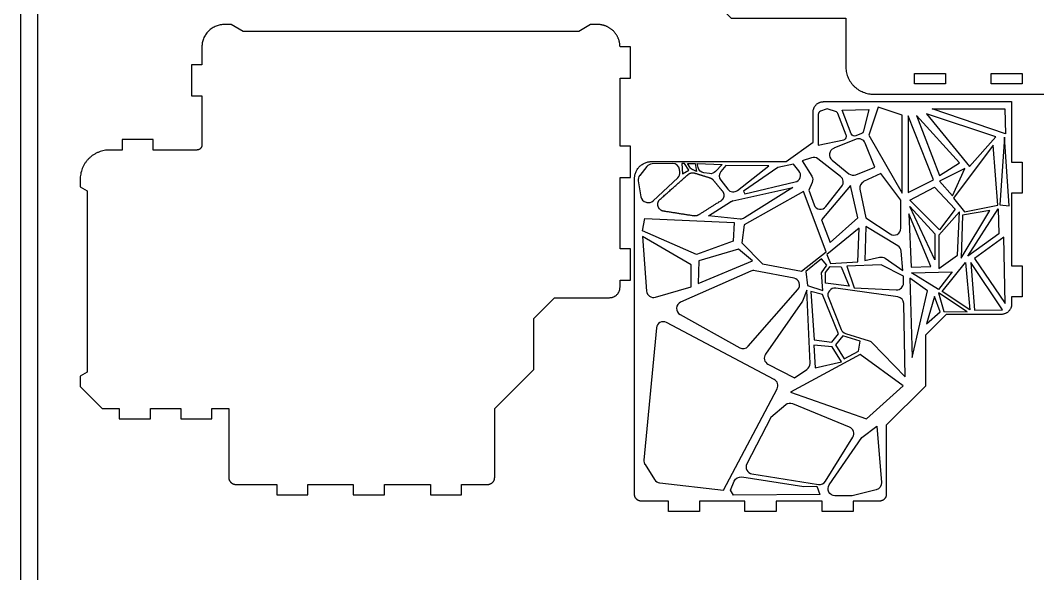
# Model space of a CAD drawing. Header units: millimetres. Extents: x -448 to 452, y -300 to 300.
# Drawn here: x -448.2 to -153.6, y 0 to 160.2 of the extents above; entities that cross this region are included whole.
import ezdxf

# ---------------------------------------------------------------- set-up
doc = ezdxf.new("R2010")
doc.units = ezdxf.units.MM
doc.header["$MEASUREMENT"] = 0
for name, color, linetype, true_color in [('Capa de Corte', 1, 'Continuous', 0xff0000), ('Capa de grabado vectorial', 7, 'Continuous', 0x0014ff), ('Marco de trabajo', 7, 'Continuous', 0xffffff)]:
    doc.layers.add(name, color=color, linetype=linetype, true_color=true_color)

msp = doc.modelspace()

# ---------------------------------------------------------------- linework, layer by layer
at = {"layer": 'Capa de Corte'}
for p, q in [((-217.12, 132.97), (-217.12, 124.12)), ((-214.88, 134.49), (-216.46, 133.91)), ((-212.1, 133.84), (-214.24, 134.5)), ((-209.04, 126.98), (-211.46, 133.24)), ((-210.24, 134.24), (-202.49, 134.41)), ((-207.57, 127.35), (-210.24, 134.24)), ((-202.49, 134.41), (-204.02, 128.12)), ((-204.63, 127.42), (-206.28, 126.78)), ((-217.12, 124.12), (-209.77, 125.64))]:
    msp.add_line(p, q, dxfattribs=at)
for points in [[(-252.19, 233.17), (-252.19, 227.52), (-250.19, 226.37), (-250.19, 180.82), (-252.19, 179.67), (-252.19, 170.72), (-242.35, 160.85), (-209.15, 160.85), (-209.15, 146.85)], [(-281.05, 159.01), (-283.05, 159.01), (-286.51, 157.01), (-300.31, 157.01), (-310.82, 157.01), (-383.67, 157.01), (-387.13, 159.01), (-389.13, 159.01)], [(-395.63, 152.51), (-395.63, 147.34), (-398.63, 147.34), (-398.63, 138.34), (-395.63, 138.34), (-395.63, 124.17)], [(-274.55, 82.92), (-274.55, 85.02), (-271.55, 85.02), (-271.55, 94.02), (-274.55, 94.02), (-274.55, 114.74), (-271.55, 114.74), (-271.55, 123.74), (-274.55, 123.74), (-274.55, 143.51), (-271.55, 143.51), (-271.55, 152.51), (-274.55, 152.51)], [(-201.15, 138.85), (-195.26, 138.85), (-129.77, 138.85), (-128.15, 138.85)], [(-215.62, 136.67), (-190.82, 136.67), (-189.12, 136.67), (-161.12, 136.67), (-161.12, 119.13), (-158.12, 119.13), (-158.12, 110.13), (-161.12, 110.13), (-161.12, 89.18), (-158.12, 89.18), (-158.12, 80.18), (-161.12, 80.18), (-161.12, 78.08)], [(-265.35, 119.34), (-226.46, 119.34), (-218.62, 124.9), (-218.62, 133.67)], [(-397.13, 122.67), (-409.76, 122.67), (-409.76, 125.67), (-418.76, 125.67), (-418.76, 122.67), (-422.39, 122.67)], [(-430.89, 114.17), (-430.89, 111.99), (-428.89, 110.83), (-428.89, 58.36), (-430.89, 57.2), (-430.89, 54.2), (-424.56, 47.85), (-419.56, 47.85), (-419.56, 44.85), (-410.56, 44.85), (-410.56, 47.85), (-401.78, 47.85), (-401.78, 44.85), (-392.78, 44.85), (-392.78, 47.85), (-387.85, 47.85), (-387.85, 27.85)], [(-310.85, 27.85), (-310.85, 47.85), (-299.55, 59.16), (-299.55, 73.92), (-293.55, 79.92), (-277.55, 79.92)], [(-164.12, 75.08), (-180.12, 75.08), (-186.12, 69.08), (-186.12, 54.33), (-197.42, 43.01), (-197.42, 23.01)], [(-385.85, 25.85), (-373.96, 25.85), (-373.96, 22.85), (-364.96, 22.85), (-364.96, 25.85), (-351.79, 25.85), (-351.79, 22.85), (-342.79, 22.85), (-342.79, 25.85), (-329.47, 25.85), (-329.47, 22.85), (-320.47, 22.85), (-320.47, 25.85), (-312.85, 25.85)], [(-199.42, 21.01), (-207.04, 21.01), (-207.04, 18.01), (-216.04, 18.01), (-216.04, 21.01), (-229.36, 21.01), (-229.36, 18.01), (-238.36, 18.01), (-238.36, 21.01), (-251.53, 21.01), (-251.53, 18.01), (-260.53, 18.01), (-260.53, 21.01), (-268.35, 21.01)]]:
    msp.add_lwpolyline(points, dxfattribs=at)
for points in [[(-189.26, 144.85), (-180.26, 144.85), (-180.26, 141.85), (-189.26, 141.85)], [(-167.09, 144.85), (-158.09, 144.85), (-158.09, 141.85), (-167.09, 141.85)], [(-219.26, 81.75), (-218.28, 67.71), (-213.22, 67.02), (-211.26, 69.49), (-215.87, 80.83)], [(-212.16, 66.26), (-209.65, 62.17), (-205.52, 64.41), (-204.99, 67.3), (-210.02, 68.84)], [(-210.39, 61.36), (-213.1, 65.67), (-218.37, 66.21), (-218.02, 59.64)]]:
    msp.add_lwpolyline(points, close=True, dxfattribs=at)
for centre, start, end in [((-216.12, 132.97), 109.9499, 180), ((-214.54, 133.55), 72.7883, 109.9499), ((-212.4, 132.88), 21.1738, 72.7883), ((-209.97, 126.62), 281.6539, 21.1738)]:
    msp.add_arc(centre, 1, start, end, dxfattribs=at)
at = {"layer": 'Capa de Corte', "extrusion": (0, 0, -1)}
for centre, start, end in [((206.64, 127.71), 248.8262, 338.8262), ((204.99, 128.35), 193.6229, 248.8262)]:
    msp.add_arc(centre, 1, start, end, dxfattribs=at)
at = {"layer": 'Capa de Corte'}
for points, weights in [([(-389.13, 159.01), (-395.63, 159.01), (-395.63, 152.51)], [1, 0.707106781187, 1]), ([(-276.36, 157.01), (-278.28, 159.01), (-281.05, 159.01)], [0.853644973192, 0.849891156158, 1]), ([(-274.55, 152.51), (-274.55, 155.12), (-276.36, 157.01)], [1, 0.857215625028, 0.853644973192]), ([(-209.15, 146.85), (-209.15, 138.85), (-201.15, 138.85)], [1, 0.707106781187, 1]), ([(-218.62, 133.67), (-218.62, 136.67), (-215.62, 136.67)], [1, 0.707106781187, 1]), ([(-395.63, 124.17), (-395.63, 122.67), (-397.13, 122.67)], [1, 0.707106781187, 1]), ([(-422.39, 122.67), (-430.89, 122.67), (-430.89, 114.17)], [1, 0.707106781187, 1]), ([(-270.35, 114.34), (-270.35, 119.34), (-265.35, 119.34)], [1, 0.707106781187, 1]), ([(-277.55, 79.92), (-274.55, 79.92), (-274.55, 82.92)], [1, 0.707106781187, 1]), ([(-161.12, 78.08), (-161.12, 75.08), (-164.12, 75.08)], [1, 0.707106781187, 1]), ([(-387.85, 27.85), (-387.85, 25.85), (-385.85, 25.85)], [1, 0.707106781187, 1]), ([(-312.85, 25.85), (-310.85, 25.85), (-310.85, 27.85)], [1, 0.707106781187, 1]), ([(-268.35, 21.01), (-270.35, 21.01), (-270.35, 23.01)], [1, 0.707106781187, 1]), ([(-197.42, 23.01), (-197.42, 21.01), (-199.42, 21.01)], [1, 0.707106781187, 1])]:
    msp.add_rational_spline(points, weights, degree=2, dxfattribs=at)
msp.add_open_spline([(-270.35, 23.01), (-270.35, 68.68), (-270.35, 114.34)], degree=2, dxfattribs=at)
at = {"layer": 'Capa de grabado vectorial'}
for p, q in [((-206.12, 125.77), (-212.63, 123.16)), ((-200.74, 117.71), (-203.52, 124.65)), ((-266.76, 117.9), (-268.84, 115.34)), ((-259.31, 118.75), (-265.25, 118.63)), ((-254.32, 117.68), (-255.03, 118.76)), ((-255.03, 118.76), (-252.81, 118.74)), ((-252.81, 118.74), (-252.35, 116.49)), ((-251.94, 117.58), (-252.23, 118.76)), ((-252.23, 118.76), (-245, 118.49)), ((-245, 118.49), (-246.89, 116.45)), ((-243.87, 118.15), (-245.33, 116.46)), ((-231.45, 118.12), (-243.87, 118.15)), ((-240.53, 110.98), (-231.45, 118.12)), ((-224.32, 118.56), (-228.84, 117.61)), ((-222.73, 116.64), (-224.32, 118.56)), ((-219.08, 120.43), (-221.76, 119.54)), ((-221.76, 119.54), (-219.03, 115.1)), ((-210.65, 115), (-217.23, 120.11)), ((-213.14, 119.74), (-208.24, 115.81)), ((-257.2, 116.34), (-257.29, 117.01)), ((-252.35, 116.49), (-253.41, 116.93)), ((-248.67, 115.84), (-250.3, 116.09)), ((-228.84, 117.61), (-238.83, 110.77)), ((-206.25, 115.51), (-200.74, 117.71)), ((-199.01, 115.88), (-203.99, 113.51)), ((-193.22, 108.19), (-199.01, 115.88)), ((-269.27, 113.75), (-268.5, 109.16)), ((-264.93, 107.97), (-257.82, 114.63)), ((-245.38, 113.92), (-243.33, 111.31)), ((-238.35, 110), (-223.81, 113.42)), ((-218.91, 113.24), (-219.9, 111.03)), ((-214.9, 106.27), (-210.3, 112.2)), ((-241.91, 107.92), (-224.48, 111.84)), ((-238.83, 110.77), (-238.35, 110)), ((-224.48, 111.84), (-238.51, 102.99)), ((-219.9, 111.03), (-218.35, 106.81)), ((-205.09, 111.29), (-203.37, 103.07)), ((-267, 107.54), (-266.77, 107.49)), ((-248.9, 103.62), (-242.54, 107.65)), ((-193.22, 100.02), (-193.22, 108.19)), ((-239.78, 102.69), (-248.9, 103.62)), ((-203.31, 100.48), (-203.61, 90.68)), ((-203.37, 103.07), (-196.33, 98.36)), ((-194.1, 94.95), (-203.31, 100.48)), ((-253.92, 89.46), (-268.05, 97.66)), ((-268.05, 97.66), (-266.85, 81.81)), ((-203.61, 90.68), (-199.36, 91.63)), ((-192.61, 87.77), (-193.14, 93.42)), ((-253.92, 83.02), (-253.92, 89.46)), ((-198.93, 89.39), (-208.88, 89.07)), ((-208.88, 89.07), (-206.78, 82.76)), ((-192.43, 86.1), (-198.93, 89.39)), ((-197.8, 91.33), (-192.61, 87.77)), ((-236.64, 87.6), (-256.99, 78.62)), ((-224.14, 85.55), (-235.45, 87.73)), ((-192.43, 84.18), (-192.43, 86.1)), ((-264.3, 80.04), (-253.92, 83.02)), ((-194.09, 80.13), (-212.06, 82.68)), ((-206.78, 82.76), (-194.52, 82.18)), ((-237.4, 65.84), (-223.02, 82.27)), ((-220.41, 82.14), (-221.73, 78.95)), ((-219.5, 60.89), (-220.41, 82.14)), ((-214.2, 79.96), (-210.52, 70.73)), ((-221.73, 78.95), (-232.42, 63.59)), ((-191.97, 56.99), (-192.37, 78.19)), ((-257.16, 75.04), (-239.88, 65.41)), ((-264.01, 71.14), (-267.62, 32.9)), ((-229.91, 56.26), (-261.08, 72.72)), ((-209.26, 69.56), (-202.34, 67.41)), ((-201.5, 66.88), (-191.97, 56.99)), ((-231.69, 60.67), (-224.06, 56.74)), ((-224.06, 56.74), (-220.41, 59.13)), ((-244.56, 24.22), (-229.07, 53.56)), ((-226.56, 48.86), (-230.84, 45.24)), ((-208.08, 42.45), (-224.51, 49.18)), ((-230.84, 45.24), (-237.8, 31.8)), ((-204.53, 39.46), (-200.12, 42.71)), ((-200.12, 42.71), (-198.84, 26.42)), ((-215.03, 26.79), (-207.14, 39.54)), ((-213.96, 25.69), (-204.53, 39.46)), ((-267.31, 31.64), (-264.52, 27.26)), ((-242.56, 24.17), (-241.44, 26.81)), ((-239.3, 28), (-221.27, 25.21)), ((-236.34, 28.91), (-217.04, 25.86)), ((-263.06, 26.35), (-244.56, 24.22)), ((-241.65, 22.77), (-242.56, 24.17)), ((-221.27, 25.21), (-217.5, 25.37)), ((-217.5, 25.37), (-216.67, 22.92)), ((-200.34, 24.32), (-207.28, 22.56)), ((-216.67, 22.92), (-241.65, 22.77)), ((-207.28, 22.56), (-212.31, 22.56))]:
    msp.add_line(p, q, dxfattribs=at)
for points in [[(-199.75, 135.06), (-202.5, 126.99), (-192.87, 110.18), (-192.87, 132.73)], [(-188.67, 132.67), (-182.03, 115.25), (-176.19, 119)], [(-185.82, 133.11), (-173.37, 117.85), (-165.69, 126.51)], [(-184.16, 134.58), (-163.05, 134.58), (-162.91, 127.37)], [(-191.12, 132.57), (-191.12, 110.38), (-183.76, 114.06)], [(-177.92, 108.76), (-174.78, 104.75), (-165.15, 106.7), (-166.44, 124.12)], [(-163.18, 126.43), (-164.51, 106.79), (-161.84, 106.52)], [(-254.62, 116.86), (-255.83, 118.79), (-256.67, 118.79), (-256.43, 115.73)], [(-174.67, 117.34), (-182.03, 113.67), (-178.27, 109.39)], [(-213.72, 95.94), (-205.69, 103.08), (-207.75, 112.43), (-216.2, 102.47)], [(-239.27, 95.84), (-233.28, 89.71), (-221.96, 87.56), (-214.86, 93.18), (-221.37, 110.63), (-238.6, 101.02)], [(-190.58, 108.11), (-183.44, 111.89), (-177.48, 105.51), (-182.03, 99.56)], [(-190.58, 106.27), (-183.38, 98.37), (-183.38, 90.9)], [(-190.9, 104.21), (-190.26, 88.73), (-184.52, 88.95)], [(-182.25, 98.04), (-182.25, 88.41), (-176.83, 92.2), (-176.19, 104.75)], [(-175.32, 103.78), (-175.75, 91.33), (-167.42, 105.18)], [(-173.8, 91.98), (-165.04, 105.62), (-164.82, 98.37)], [(-241.48, 101.68), (-241.73, 96.27), (-252.39, 92.39), (-268.05, 99.27), (-267.32, 102.85)], [(-213.56, 89.86), (-205.67, 90.27), (-205.26, 100.05), (-214.65, 92.44)], [(-171.86, 91.22), (-162.98, 78.23), (-163.41, 97.39)], [(-251.87, 84.05), (-236.21, 90.63), (-240.24, 93.93), (-251.73, 90.56)], [(-215.77, 82.03), (-216.23, 87.09), (-214.65, 89.34), (-216.17, 91.21), (-220.73, 87.51), (-220.26, 83.41)], [(-215.07, 87.24), (-213.67, 88.94), (-210.45, 88.88), (-208.21, 83.25), (-215.07, 84.12)], [(-181.27, 81.7), (-174.45, 90.14), (-173.26, 76.39)], [(-171.86, 76.29), (-163.74, 76.39), (-172.94, 90.14)], [(-190.57, 85.57), (-189.91, 62.64), (-185.46, 81.94)], [(-190.15, 87.11), (-178.35, 87.43), (-182.35, 82.24)], [(-183.48, 80.29), (-185.79, 72.38), (-181.83, 75.84)], [(-180.78, 75.91), (-173.99, 75.79), (-182.28, 81.31)], [(-203.13, 44.87), (-192.57, 54.38), (-204.99, 63.43), (-225.19, 52.53)]]:
    msp.add_lwpolyline(points, close=True, dxfattribs=at)
for centre, start, end in [((-205.37, 123.91), 21.7937, 111.7937), ((-211.89, 121.3), 111.7937, 231.2266), ((-265.21, 116.63), 91.1408, 140.8079), ((-259.27, 116.75), 7.3854, 91.1408), ((-218.46, 118.53), 52.1952, 108.2703), ((-267.29, 114.08), 140.8079, 189.4788), ((-259.19, 116.09), 313.1044, 7.3854), ((-243.81, 115.15), 139.3876, 218.1898), ((-224.26, 115.36), 283.2355, 39.7404), ((-211.88, 113.42), 322.1952, 52.1952), ((-206.99, 117.37), 231.2266, 291.7937), ((-203.13, 111.7), 115.494, 191.7586), ((-266.53, 109.49), 189.4788, 256.2583), ((-241.76, 112.55), 218.1898, 308.1898), ((-266.3, 109.43), 256.2583, 313.1044), ((-241.47, 105.96), 102.6909, 122.4004), ((-216.48, 107.5), 200.1937, 322.1952), ((-195.22, 100.02), 236.2161, 360), ((-195.13, 93.23), 5.4059, 58.996), ((-235.83, 85.77), 79.0587, 113.815), ((-224.52, 83.58), 318.8004, 79.0587), ((-212.34, 80.7), 81.9236, 201.7551), ((-194.43, 84.18), 267.2906, 360), ((-264.85, 81.97), 184.3478, 286.0264), ((-194.37, 78.15), 1.0999, 81.9236), ((-256.18, 76.79), 113.815, 240.8526), ((-262.02, 70.96), 62.1666, 174.604), ((-208.66, 71.47), 201.7551, 252.6649), ((-238.9, 67.15), 240.8526, 318.8004), ((-230.78, 62.45), 145.1605, 242.7991), ((-221.5, 60.8), 303.1529, 2.45), ((-230.84, 54.5), 332.1666, 62.1666), ((-225.27, 47.33), 67.7017, 130.2609), ((-208.84, 40.6), 328.2663, 67.7017), ((-265.63, 32.71), 174.604, 212.5277), ((-236.03, 30.88), 152.5984, 261.0308), ((-262.84, 28.33), 212.5277, 263.4528), ((-216.73, 27.84), 261.0308, 328.2663)]:
    msp.add_arc(centre, 2, start, end, dxfattribs=at)
at = {"layer": 'Capa de grabado vectorial', "extrusion": (0, 0, -1)}
for centre, start, end in [((252.65, 118.78), 292.3518, 326.8783), ((250, 118.07), 278.7921, 345.8957), ((248.36, 117.81), 222.8364, 278.7921), ((220.74, 114.06), 148.4979, 204.1283), ((241.47, 105.96), 57.5996, 77.3091), ((239.58, 104.68), 237.7692, 275.8027), ((198.93, 89.68), 77.4046, 124.4116), ((202.94, 65.5), 107.3351, 136.0796), ((239.6, 26.03), 22.8987, 98.8125), ((212.31, 24.56), 270, 34.4326), ((200.83, 26.26), 175.5057, 255.7469)]:
    msp.add_arc(centre, 2, start, end, dxfattribs=at)
at = {"layer": 'Capa de grabado vectorial'}
msp.add_rational_spline([(-252.91, 115.99), (-253.99, 116.32), (-254.83, 115.58), (-258.88, 112), (-262.93, 108.42), (-263.88, 107.58), (-263.52, 106.36), (-263.16, 105.14), (-261.91, 104.95), (-257.54, 104.27), (-253.17, 103.59), (-252.43, 103.48), (-251.8, 103.87), (-248.61, 105.87), (-245.42, 107.88), (-244.65, 108.36), (-244.5, 109.25), (-244.36, 110.15), (-244.94, 110.85), (-246.24, 112.42), (-247.54, 113.99), (-247.92, 114.45), (-248.49, 114.63), (-250.7, 115.31), (-252.91, 115.99)], [1, 0.871908148827, 1, 1, 1, 0.844122183178, 1, 0.844122183178, 1, 1, 1, 0.936851766056, 1, 1, 1, 0.910816491819, 1, 0.910816491819, 1, 1, 1, 0.958305549594, 1, 1, 1], degree=2, knots=[0, 0, 0, 2.046842, 2.046842, 12.853211, 12.853211, 15.116693, 15.116693, 17.380175, 17.380175, 26.224635, 26.224635, 27.653752, 27.653752, 35.190823, 35.190823, 36.892977, 36.892977, 38.595132, 38.595132, 42.677098, 42.677098, 43.836235, 43.836235, 48.466169, 48.466169, 48.466169], dxfattribs=at)
at = {"layer": 'Marco de trabajo'}
for points in [[(-448.23, -299.98), (451.77, -299.98), (451.77, 300.02), (-448.23, 300.02)], [(-443.23, -294.98), (446.77, -294.98), (446.77, 295.02), (-443.23, 295.02)]]:
    msp.add_lwpolyline(points, close=True, dxfattribs=at)

doc.saveas('drawing.dxf')
